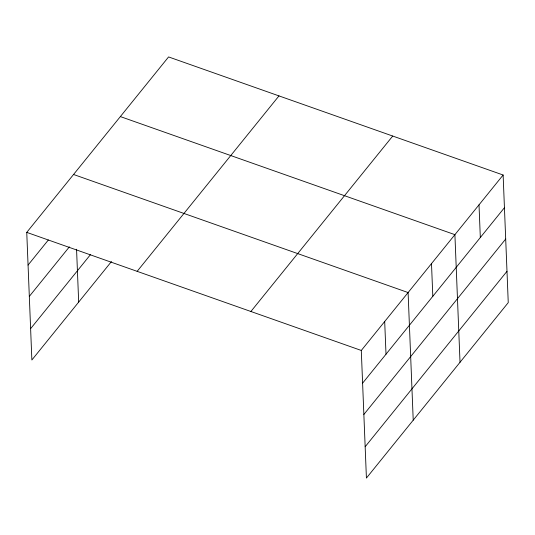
<?xml version="1.0" encoding="UTF-8"?>
<svg xmlns="http://www.w3.org/2000/svg" width="535" height="535" viewBox="0 0 535 535"><rect width="100%" height="100%" fill="white"/><g stroke="black" fill="none" stroke-linecap="round" stroke-linejoin="round"><path stroke-width="0.8" d="M111.447 261.561L31.873 359.988L26.75 232.377L168.585 56.931L503.127 175.012L508.25 302.623L366.415 478.069L361.292 350.458L503.127 175.012M28.061 265.072L48.344 239.981M29.318 296.39L69.363 246.856M30.615 328.664L90.422 254.687M137.147 271.345L278.982 95.899M250.895 311.49L392.723 136.044M362.603 383.154L504.438 207.7M363.86 414.471L505.695 239.025M365.158 446.745L506.993 271.298M120.362 116.583L454.904 234.664L460.026 362.275M73.556 174.484L408.098 292.558L413.221 420.169M26.75 232.377L361.292 350.458M479.012 204.838L480.323 237.527M431.498 263.615L432.808 296.303M384.692 321.508L386.009 354.203M76.558 249.25L78.678 302.088"/></g></svg>
